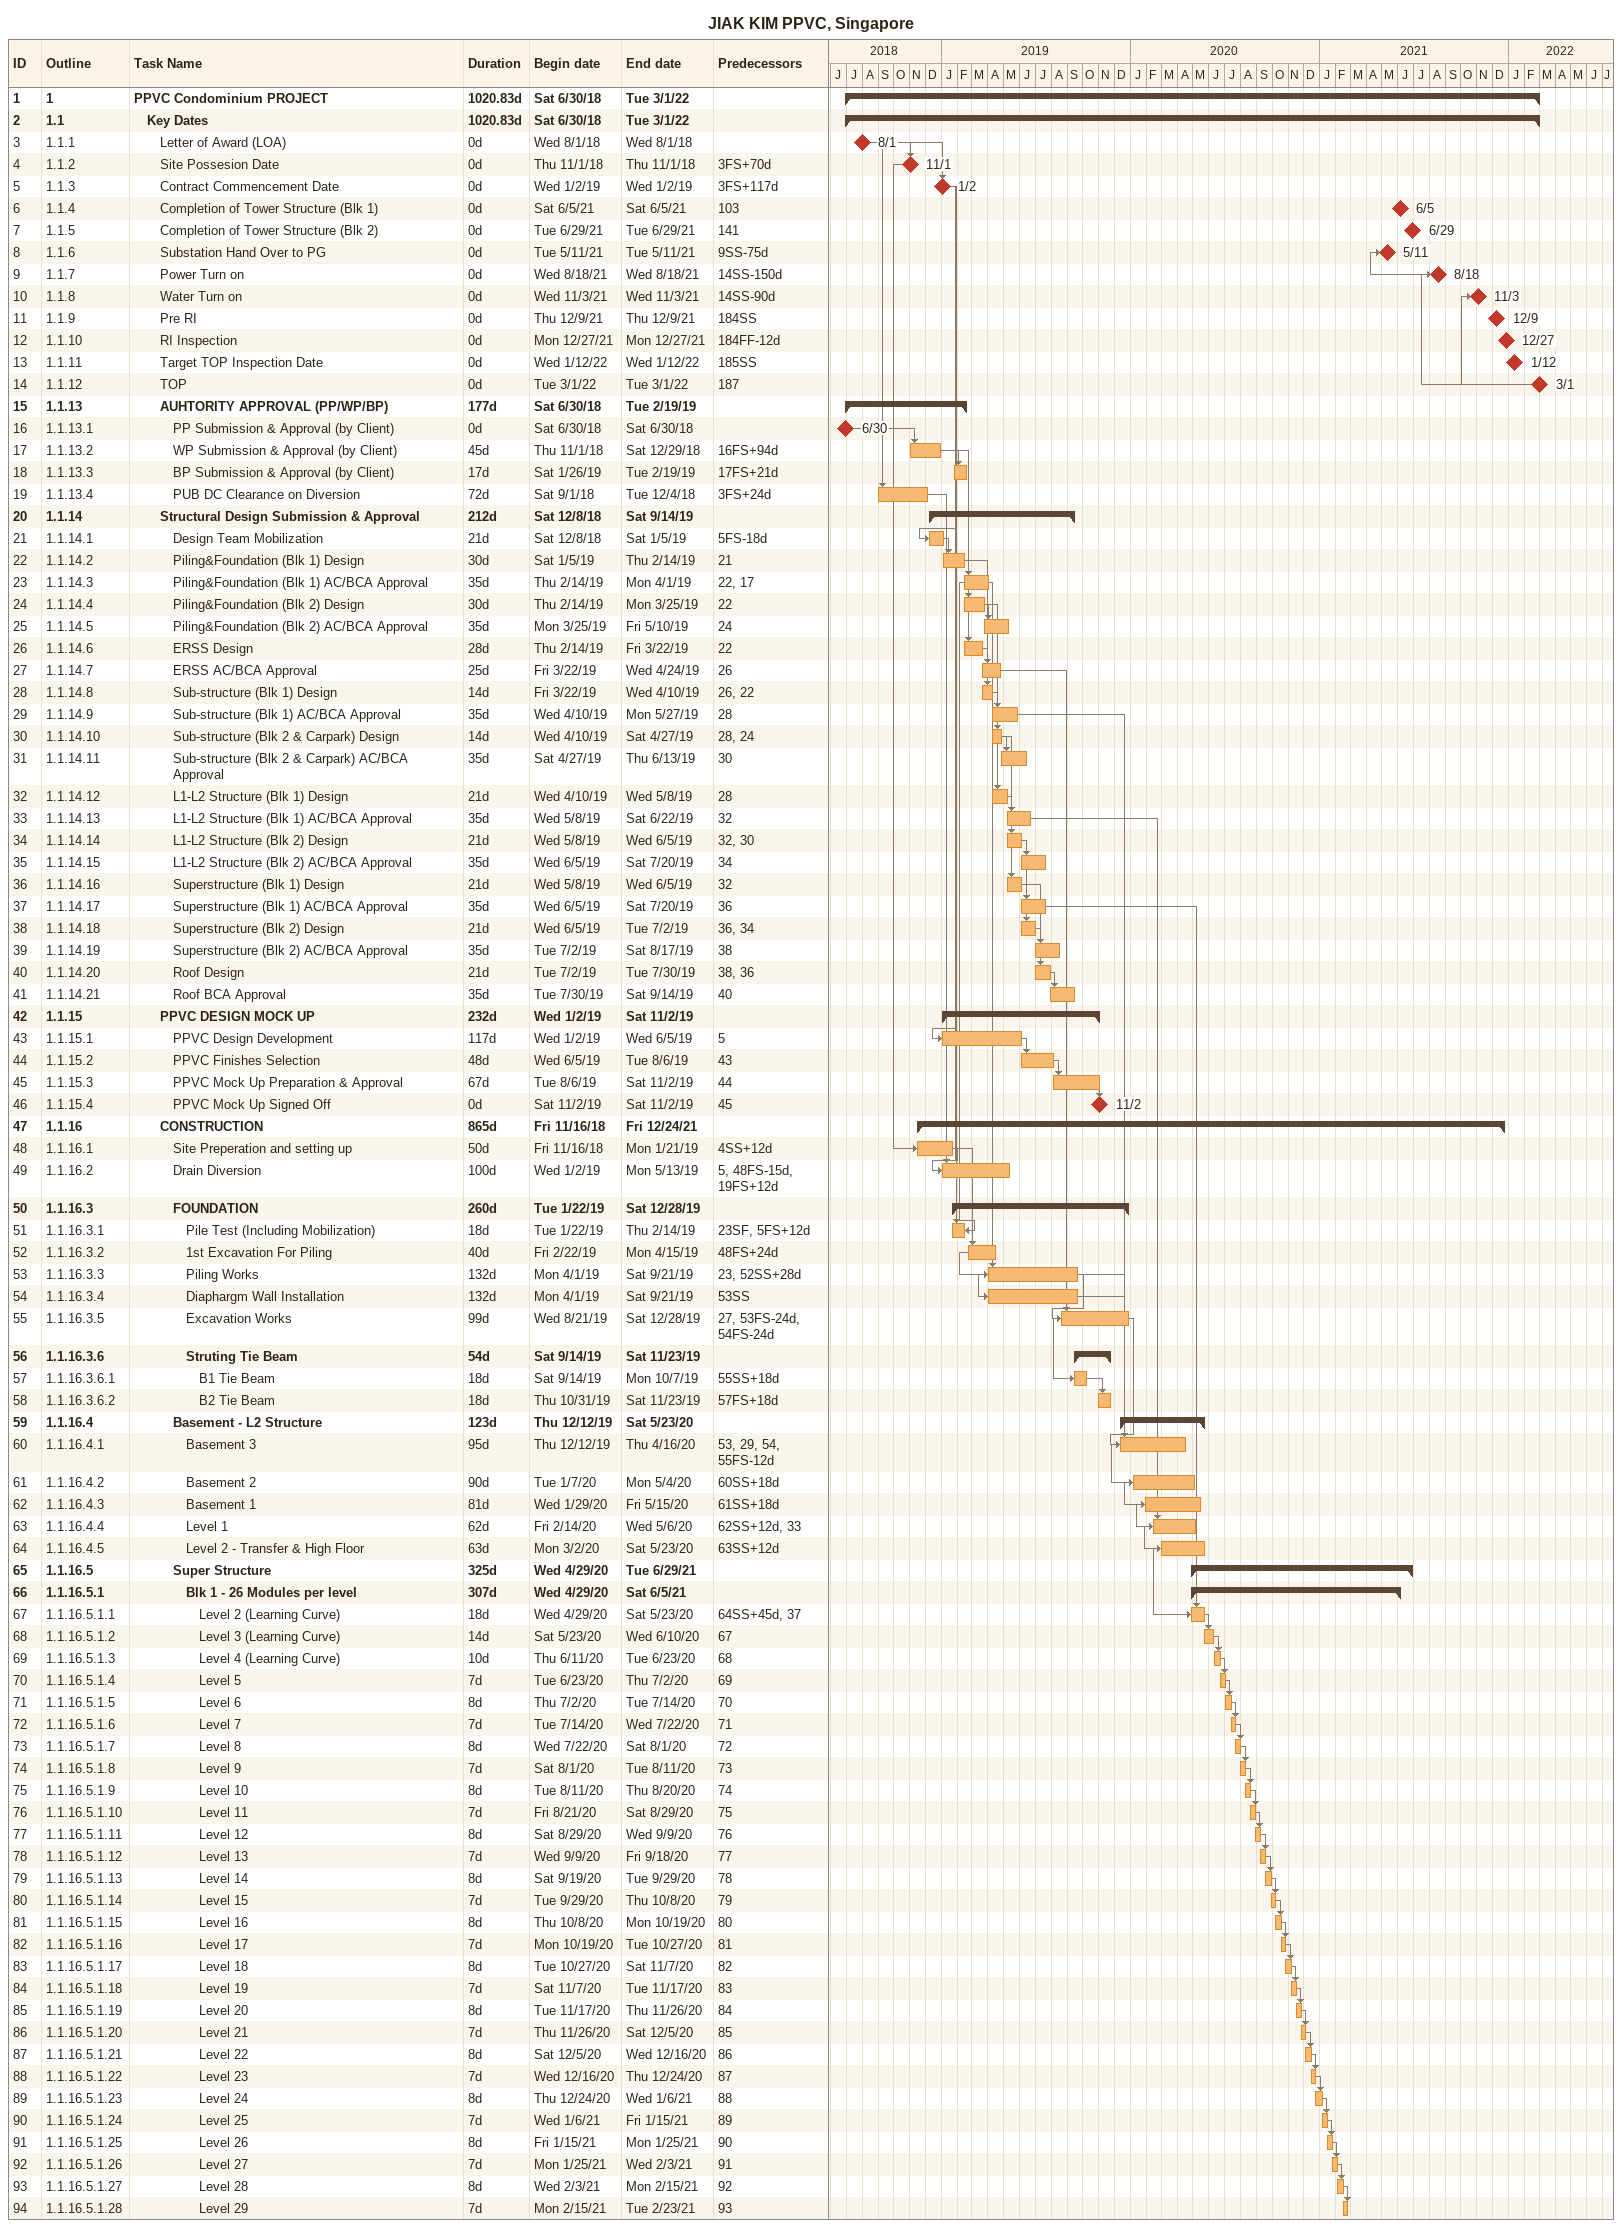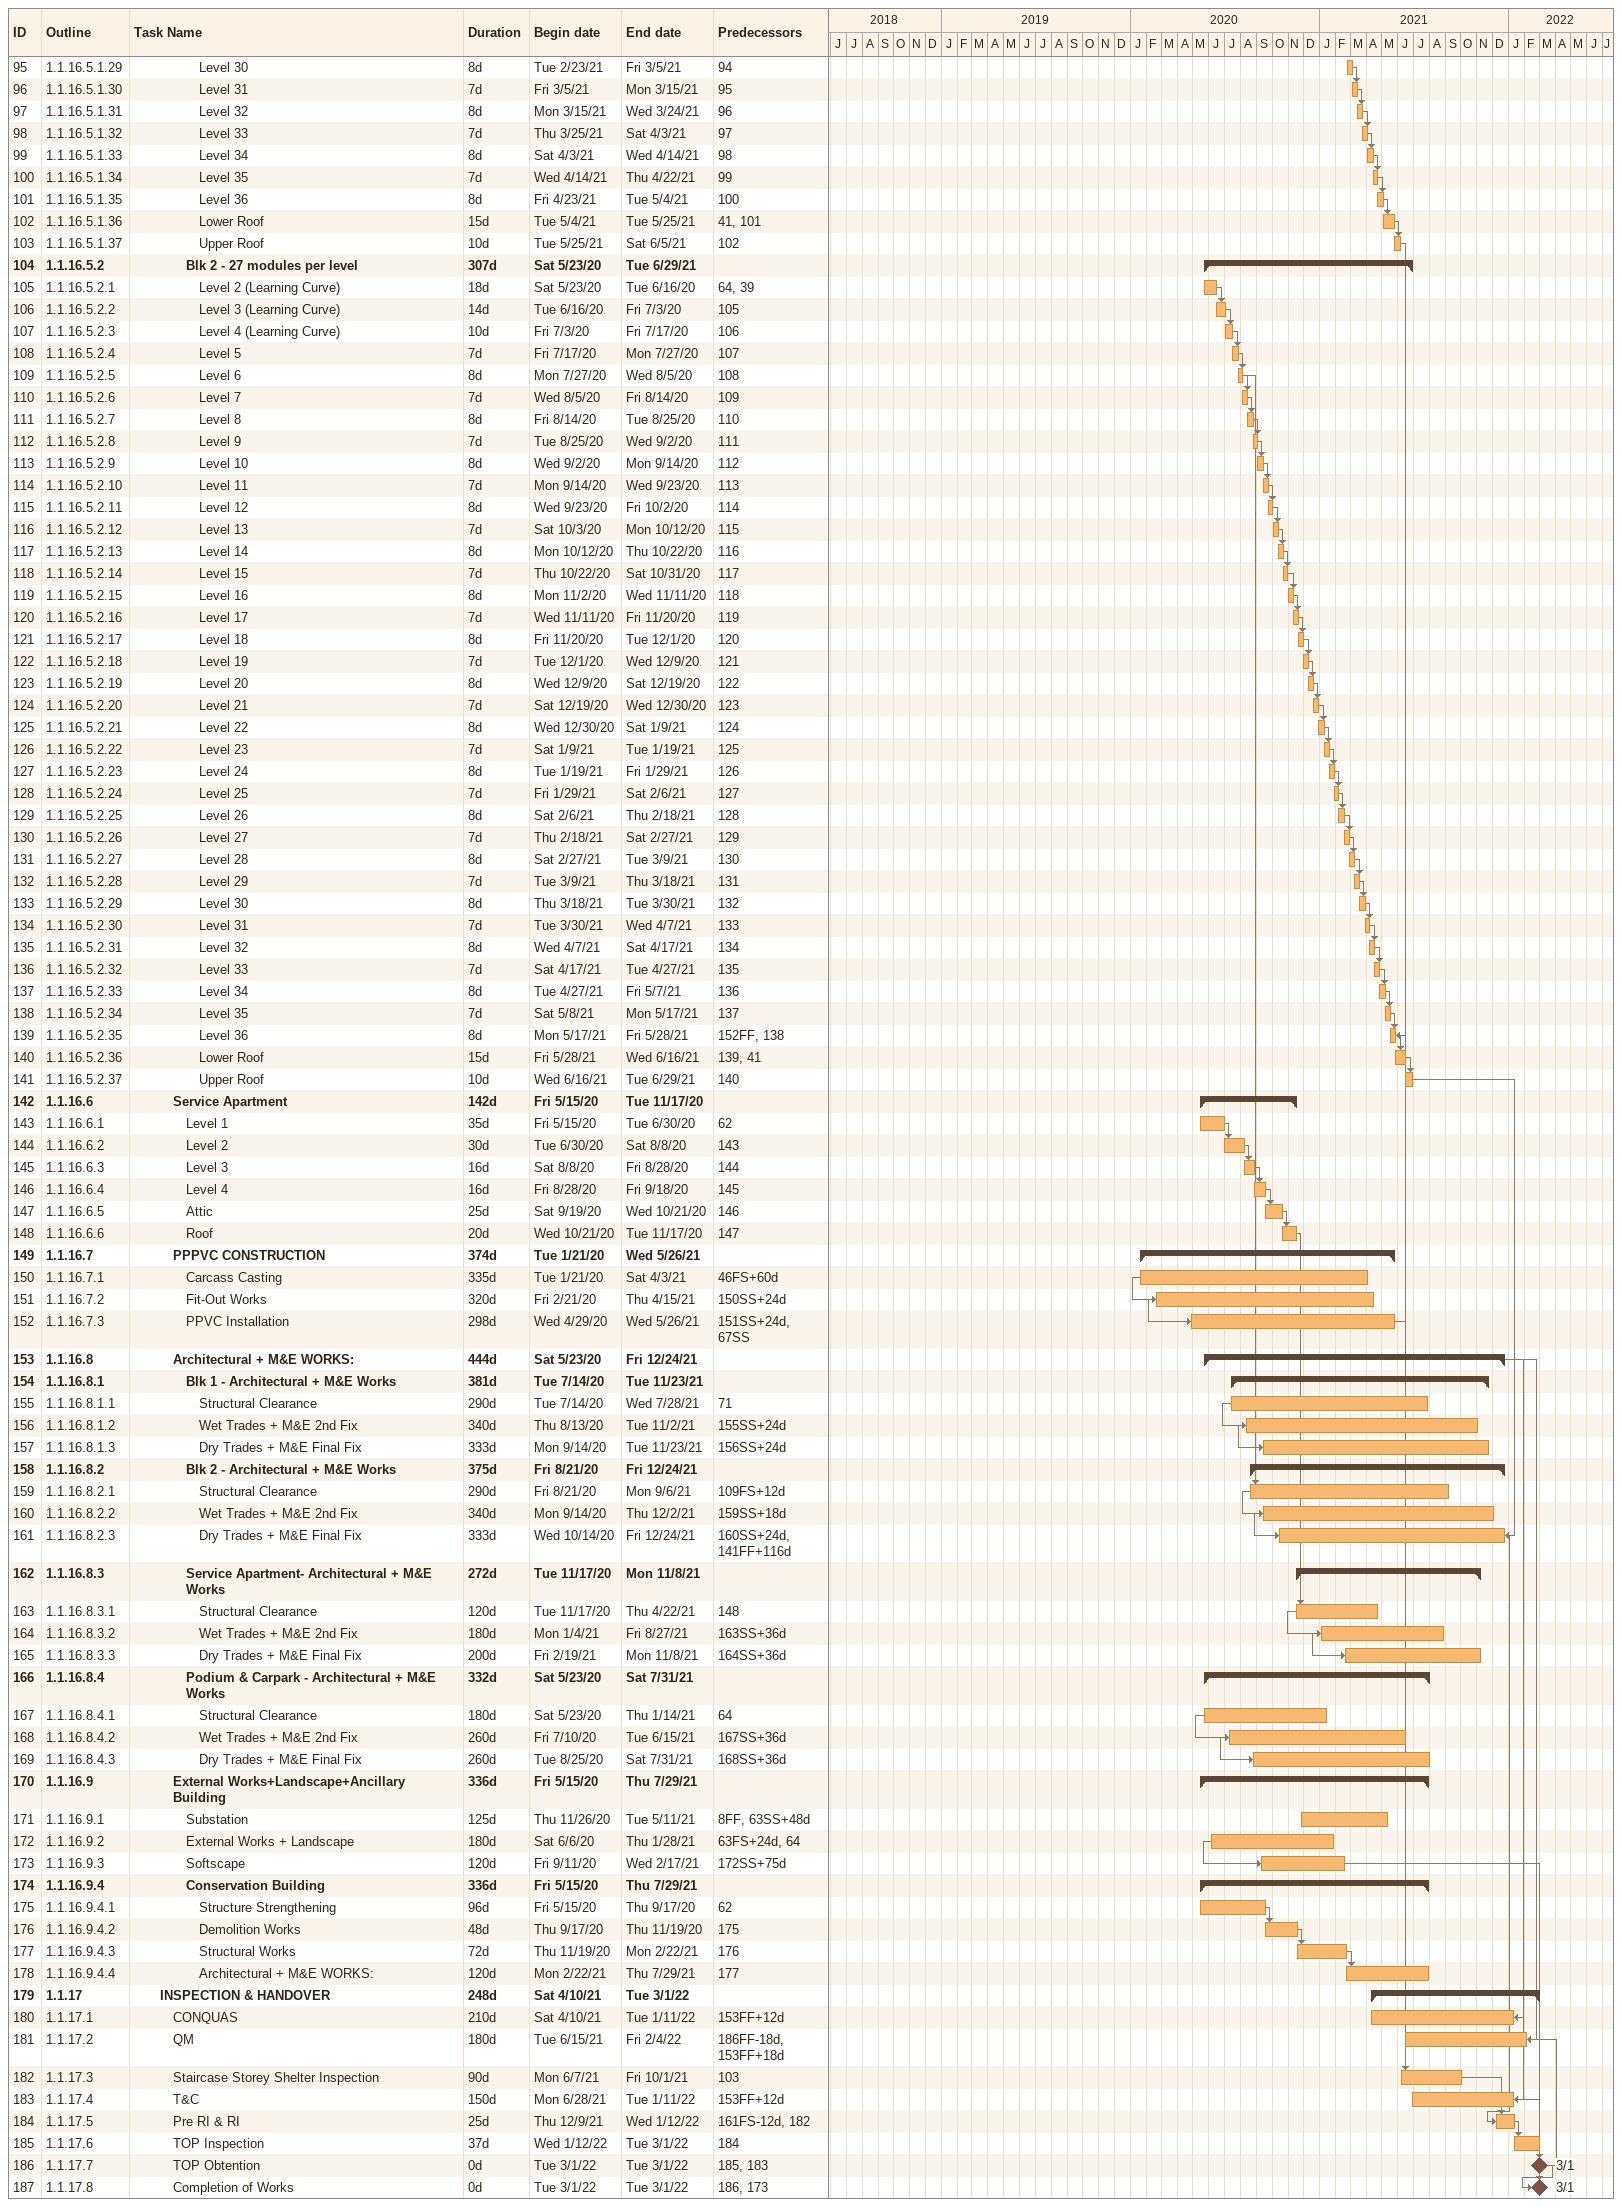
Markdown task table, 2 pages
JIAK KIM PPVC, Singapore

| ID | WBS | Task | Duration | Start | Finish | Predecessors |
|---|---|---|---|---|---|---|
| 1 | 1 | **PPVC Condominium PROJECT** | 1020.83d | 2018-06-30 | 2022-03-01 |  |
| 2 | 1.1 | **Key Dates** | 1020.83d | 2018-06-30 | 2022-03-01 |  |
| 3 | 1.1.1 | Letter of Award (LOA) | 0d | 2018-08-01 | 2018-08-01 |  |
| 4 | 1.1.2 | Site Possesion Date | 0d | 2018-11-01 | 2018-11-01 | 3FS+70d |
| 5 | 1.1.3 | Contract Commencement Date | 0d | 2019-01-02 | 2019-01-02 | 3FS+117d |
| 6 | 1.1.4 | Completion of Tower Structure (Blk 1) | 0d | 2021-06-05 | 2021-06-05 | 103 |
| 7 | 1.1.5 | Completion of Tower Structure (Blk 2) | 0d | 2021-06-29 | 2021-06-29 | 141 |
| 8 | 1.1.6 | Substation Hand Over to PG | 0d | 2021-05-11 | 2021-05-11 | 9SS-75d |
| 9 | 1.1.7 | Power Turn on | 0d | 2021-08-18 | 2021-08-18 | 14SS-150d |
| 10 | 1.1.8 | Water Turn on | 0d | 2021-11-03 | 2021-11-03 | 14SS-90d |
| 11 | 1.1.9 | Pre RI | 0d | 2021-12-09 | 2021-12-09 | 184SS |
| 12 | 1.1.10 | RI Inspection | 0d | 2021-12-27 | 2021-12-27 | 184FF-12d |
| 13 | 1.1.11 | Target TOP Inspection Date | 0d | 2022-01-12 | 2022-01-12 | 185SS |
| 14 | 1.1.12 | TOP | 0d | 2022-03-01 | 2022-03-01 | 187 |
| 15 | 1.1.13 | **AUHTORITY APPROVAL (PP/WP/BP)** | 177d | 2018-06-30 | 2019-02-19 |  |
| 16 | 1.1.13.1 | PP Submission & Approval (by Client) | 0d | 2018-06-30 | 2018-06-30 |  |
| 17 | 1.1.13.2 | WP Submission & Approval (by Client) | 45d | 2018-11-01 | 2018-12-29 | 16FS+94d |
| 18 | 1.1.13.3 | BP Submission & Approval (by Client) | 17d | 2019-01-26 | 2019-02-19 | 17FS+21d |
| 19 | 1.1.13.4 | PUB DC Clearance on Diversion | 72d | 2018-09-01 | 2018-12-04 | 3FS+24d |
| 20 | 1.1.14 | **Structural Design Submission & Approval** | 212d | 2018-12-08 | 2019-09-14 |  |
| 21 | 1.1.14.1 | Design Team Mobilization | 21d | 2018-12-08 | 2019-01-05 | 5FS-18d |
| 22 | 1.1.14.2 | Piling&Foundation (Blk 1) Design | 30d | 2019-01-05 | 2019-02-14 | 21 |
| 23 | 1.1.14.3 | Piling&Foundation (Blk 1) AC/BCA Approval | 35d | 2019-02-14 | 2019-04-01 | 22, 17 |
| 24 | 1.1.14.4 | Piling&Foundation (Blk 2) Design | 30d | 2019-02-14 | 2019-03-25 | 22 |
| 25 | 1.1.14.5 | Piling&Foundation (Blk 2) AC/BCA Approval | 35d | 2019-03-25 | 2019-05-10 | 24 |
| 26 | 1.1.14.6 | ERSS Design | 28d | 2019-02-14 | 2019-03-22 | 22 |
| 27 | 1.1.14.7 | ERSS AC/BCA Approval | 25d | 2019-03-22 | 2019-04-24 | 26 |
| 28 | 1.1.14.8 | Sub-structure (Blk 1) Design | 14d | 2019-03-22 | 2019-04-10 | 26, 22 |
| 29 | 1.1.14.9 | Sub-structure (Blk 1) AC/BCA Approval | 35d | 2019-04-10 | 2019-05-27 | 28 |
| 30 | 1.1.14.10 | Sub-structure (Blk 2 & Carpark) Design | 14d | 2019-04-10 | 2019-04-27 | 28, 24 |
| 31 | 1.1.14.11 | Sub-structure (Blk 2 & Carpark) AC/BCA Approval | 35d | 2019-04-27 | 2019-06-13 | 30 |
| 32 | 1.1.14.12 | L1-L2 Structure (Blk 1) Design | 21d | 2019-04-10 | 2019-05-08 | 28 |
| 33 | 1.1.14.13 | L1-L2 Structure (Blk 1) AC/BCA Approval | 35d | 2019-05-08 | 2019-06-22 | 32 |
| 34 | 1.1.14.14 | L1-L2 Structure (Blk 2) Design | 21d | 2019-05-08 | 2019-06-05 | 32, 30 |
| 35 | 1.1.14.15 | L1-L2 Structure (Blk 2) AC/BCA Approval | 35d | 2019-06-05 | 2019-07-20 | 34 |
| 36 | 1.1.14.16 | Superstructure (Blk 1) Design | 21d | 2019-05-08 | 2019-06-05 | 32 |
| 37 | 1.1.14.17 | Superstructure (Blk 1) AC/BCA Approval | 35d | 2019-06-05 | 2019-07-20 | 36 |
| 38 | 1.1.14.18 | Superstructure (Blk 2) Design | 21d | 2019-06-05 | 2019-07-02 | 36, 34 |
| 39 | 1.1.14.19 | Superstructure (Blk 2) AC/BCA Approval | 35d | 2019-07-02 | 2019-08-17 | 38 |
| 40 | 1.1.14.20 | Roof Design | 21d | 2019-07-02 | 2019-07-30 | 38, 36 |
| 41 | 1.1.14.21 | Roof BCA Approval | 35d | 2019-07-30 | 2019-09-14 | 40 |
| 42 | 1.1.15 | **PPVC DESIGN MOCK UP** | 232d | 2019-01-02 | 2019-11-02 |  |
| 43 | 1.1.15.1 | PPVC Design Development | 117d | 2019-01-02 | 2019-06-05 | 5 |
| 44 | 1.1.15.2 | PPVC Finishes Selection | 48d | 2019-06-05 | 2019-08-06 | 43 |
| 45 | 1.1.15.3 | PPVC Mock Up Preparation & Approval | 67d | 2019-08-06 | 2019-11-02 | 44 |
| 46 | 1.1.15.4 | PPVC Mock Up Signed Off | 0d | 2019-11-02 | 2019-11-02 | 45 |
| 47 | 1.1.16 | **CONSTRUCTION** | 865d | 2018-11-16 | 2021-12-24 |  |
| 48 | 1.1.16.1 | Site Preperation and setting up | 50d | 2018-11-16 | 2019-01-21 | 4SS+12d |
| 49 | 1.1.16.2 | Drain Diversion | 100d | 2019-01-02 | 2019-05-13 | 5, 48FS-15d, 19FS+12d |
| 50 | 1.1.16.3 | **FOUNDATION** | 260d | 2019-01-22 | 2019-12-28 |  |
| 51 | 1.1.16.3.1 | Pile Test (Including Mobilization) | 18d | 2019-01-22 | 2019-02-14 | 23SF, 5FS+12d |
| 52 | 1.1.16.3.2 | 1st Excavation For Piling | 40d | 2019-02-22 | 2019-04-15 | 48FS+24d |
| 53 | 1.1.16.3.3 | Piling Works | 132d | 2019-04-01 | 2019-09-21 | 23, 52SS+28d |
| 54 | 1.1.16.3.4 | Diaphargm Wall Installation | 132d | 2019-04-01 | 2019-09-21 | 53SS |
| 55 | 1.1.16.3.5 | Excavation Works | 99d | 2019-08-21 | 2019-12-28 | 27, 53FS-24d, 54FS-24d |
| 56 | 1.1.16.3.6 | **Struting Tie Beam** | 54d | 2019-09-14 | 2019-11-23 |  |
| 57 | 1.1.16.3.6.1 | B1 Tie Beam | 18d | 2019-09-14 | 2019-10-07 | 55SS+18d |
| 58 | 1.1.16.3.6.2 | B2 Tie Beam | 18d | 2019-10-31 | 2019-11-23 | 57FS+18d |
| 59 | 1.1.16.4 | **Basement - L2 Structure** | 123d | 2019-12-12 | 2020-05-23 |  |
| 60 | 1.1.16.4.1 | Basement 3 | 95d | 2019-12-12 | 2020-04-16 | 53, 29, 54, 55FS-12d |
| 61 | 1.1.16.4.2 | Basement 2 | 90d | 2020-01-07 | 2020-05-04 | 60SS+18d |
| 62 | 1.1.16.4.3 | Basement 1 | 81d | 2020-01-29 | 2020-05-15 | 61SS+18d |
| 63 | 1.1.16.4.4 | Level 1 | 62d | 2020-02-14 | 2020-05-06 | 62SS+12d, 33 |
| 64 | 1.1.16.4.5 | Level 2 - Transfer & High Floor | 63d | 2020-03-02 | 2020-05-23 | 63SS+12d |
| 65 | 1.1.16.5 | **Super Structure** | 325d | 2020-04-29 | 2021-06-29 |  |
| 66 | 1.1.16.5.1 | **Blk 1 - 26 Modules per level** | 307d | 2020-04-29 | 2021-06-05 |  |
| 67 | 1.1.16.5.1.1 | Level 2 (Learning Curve) | 18d | 2020-04-29 | 2020-05-23 | 64SS+45d, 37 |
| 68 | 1.1.16.5.1.2 | Level 3 (Learning Curve) | 14d | 2020-05-23 | 2020-06-10 | 67 |
| 69 | 1.1.16.5.1.3 | Level 4 (Learning Curve) | 10d | 2020-06-11 | 2020-06-23 | 68 |
| 70 | 1.1.16.5.1.4 | Level 5 | 7d | 2020-06-23 | 2020-07-02 | 69 |
| 71 | 1.1.16.5.1.5 | Level 6 | 8d | 2020-07-02 | 2020-07-14 | 70 |
| 72 | 1.1.16.5.1.6 | Level 7 | 7d | 2020-07-14 | 2020-07-22 | 71 |
| 73 | 1.1.16.5.1.7 | Level 8 | 8d | 2020-07-22 | 2020-08-01 | 72 |
| 74 | 1.1.16.5.1.8 | Level 9 | 7d | 2020-08-01 | 2020-08-11 | 73 |
| 75 | 1.1.16.5.1.9 | Level 10 | 8d | 2020-08-11 | 2020-08-20 | 74 |
| 76 | 1.1.16.5.1.10 | Level 11 | 7d | 2020-08-21 | 2020-08-29 | 75 |
| 77 | 1.1.16.5.1.11 | Level 12 | 8d | 2020-08-29 | 2020-09-09 | 76 |
| 78 | 1.1.16.5.1.12 | Level 13 | 7d | 2020-09-09 | 2020-09-18 | 77 |
| 79 | 1.1.16.5.1.13 | Level 14 | 8d | 2020-09-19 | 2020-09-29 | 78 |
| 80 | 1.1.16.5.1.14 | Level 15 | 7d | 2020-09-29 | 2020-10-08 | 79 |
| 81 | 1.1.16.5.1.15 | Level 16 | 8d | 2020-10-08 | 2020-10-19 | 80 |
| 82 | 1.1.16.5.1.16 | Level 17 | 7d | 2020-10-19 | 2020-10-27 | 81 |
| 83 | 1.1.16.5.1.17 | Level 18 | 8d | 2020-10-27 | 2020-11-07 | 82 |
| 84 | 1.1.16.5.1.18 | Level 19 | 7d | 2020-11-07 | 2020-11-17 | 83 |
| 85 | 1.1.16.5.1.19 | Level 20 | 8d | 2020-11-17 | 2020-11-26 | 84 |
| 86 | 1.1.16.5.1.20 | Level 21 | 7d | 2020-11-26 | 2020-12-05 | 85 |
| 87 | 1.1.16.5.1.21 | Level 22 | 8d | 2020-12-05 | 2020-12-16 | 86 |
| 88 | 1.1.16.5.1.22 | Level 23 | 7d | 2020-12-16 | 2020-12-24 | 87 |
| 89 | 1.1.16.5.1.23 | Level 24 | 8d | 2020-12-24 | 2021-01-06 | 88 |
| 90 | 1.1.16.5.1.24 | Level 25 | 7d | 2021-01-06 | 2021-01-15 | 89 |
| 91 | 1.1.16.5.1.25 | Level 26 | 8d | 2021-01-15 | 2021-01-25 | 90 |
| 92 | 1.1.16.5.1.26 | Level 27 | 7d | 2021-01-25 | 2021-02-03 | 91 |
| 93 | 1.1.16.5.1.27 | Level 28 | 8d | 2021-02-03 | 2021-02-15 | 92 |
| 94 | 1.1.16.5.1.28 | Level 29 | 7d | 2021-02-15 | 2021-02-23 | 93 |
| 95 | 1.1.16.5.1.29 | Level 30 | 8d | 2021-02-23 | 2021-03-05 | 94 |
| 96 | 1.1.16.5.1.30 | Level 31 | 7d | 2021-03-05 | 2021-03-15 | 95 |
| 97 | 1.1.16.5.1.31 | Level 32 | 8d | 2021-03-15 | 2021-03-24 | 96 |
| 98 | 1.1.16.5.1.32 | Level 33 | 7d | 2021-03-25 | 2021-04-03 | 97 |
| 99 | 1.1.16.5.1.33 | Level 34 | 8d | 2021-04-03 | 2021-04-14 | 98 |
| 100 | 1.1.16.5.1.34 | Level 35 | 7d | 2021-04-14 | 2021-04-22 | 99 |
| 101 | 1.1.16.5.1.35 | Level 36 | 8d | 2021-04-23 | 2021-05-04 | 100 |
| 102 | 1.1.16.5.1.36 | Lower Roof | 15d | 2021-05-04 | 2021-05-25 | 41, 101 |
| 103 | 1.1.16.5.1.37 | Upper Roof | 10d | 2021-05-25 | 2021-06-05 | 102 |
| 104 | 1.1.16.5.2 | **Blk 2 - 27 modules per level** | 307d | 2020-05-23 | 2021-06-29 |  |
| 105 | 1.1.16.5.2.1 | Level 2 (Learning Curve) | 18d | 2020-05-23 | 2020-06-16 | 64, 39 |
| 106 | 1.1.16.5.2.2 | Level 3 (Learning Curve) | 14d | 2020-06-16 | 2020-07-03 | 105 |
| 107 | 1.1.16.5.2.3 | Level 4 (Learning Curve) | 10d | 2020-07-03 | 2020-07-17 | 106 |
| 108 | 1.1.16.5.2.4 | Level 5 | 7d | 2020-07-17 | 2020-07-27 | 107 |
| 109 | 1.1.16.5.2.5 | Level 6 | 8d | 2020-07-27 | 2020-08-05 | 108 |
| 110 | 1.1.16.5.2.6 | Level 7 | 7d | 2020-08-05 | 2020-08-14 | 109 |
| 111 | 1.1.16.5.2.7 | Level 8 | 8d | 2020-08-14 | 2020-08-25 | 110 |
| 112 | 1.1.16.5.2.8 | Level 9 | 7d | 2020-08-25 | 2020-09-02 | 111 |
| 113 | 1.1.16.5.2.9 | Level 10 | 8d | 2020-09-02 | 2020-09-14 | 112 |
| 114 | 1.1.16.5.2.10 | Level 11 | 7d | 2020-09-14 | 2020-09-23 | 113 |
| 115 | 1.1.16.5.2.11 | Level 12 | 8d | 2020-09-23 | 2020-10-02 | 114 |
| 116 | 1.1.16.5.2.12 | Level 13 | 7d | 2020-10-03 | 2020-10-12 | 115 |
| 117 | 1.1.16.5.2.13 | Level 14 | 8d | 2020-10-12 | 2020-10-22 | 116 |
| 118 | 1.1.16.5.2.14 | Level 15 | 7d | 2020-10-22 | 2020-10-31 | 117 |
| 119 | 1.1.16.5.2.15 | Level 16 | 8d | 2020-11-02 | 2020-11-11 | 118 |
| 120 | 1.1.16.5.2.16 | Level 17 | 7d | 2020-11-11 | 2020-11-20 | 119 |
| 121 | 1.1.16.5.2.17 | Level 18 | 8d | 2020-11-20 | 2020-12-01 | 120 |
| 122 | 1.1.16.5.2.18 | Level 19 | 7d | 2020-12-01 | 2020-12-09 | 121 |
| 123 | 1.1.16.5.2.19 | Level 20 | 8d | 2020-12-09 | 2020-12-19 | 122 |
| 124 | 1.1.16.5.2.20 | Level 21 | 7d | 2020-12-19 | 2020-12-30 | 123 |
| 125 | 1.1.16.5.2.21 | Level 22 | 8d | 2020-12-30 | 2021-01-09 | 124 |
| 126 | 1.1.16.5.2.22 | Level 23 | 7d | 2021-01-09 | 2021-01-19 | 125 |
| 127 | 1.1.16.5.2.23 | Level 24 | 8d | 2021-01-19 | 2021-01-29 | 126 |
| 128 | 1.1.16.5.2.24 | Level 25 | 7d | 2021-01-29 | 2021-02-06 | 127 |
| 129 | 1.1.16.5.2.25 | Level 26 | 8d | 2021-02-06 | 2021-02-18 | 128 |
| 130 | 1.1.16.5.2.26 | Level 27 | 7d | 2021-02-18 | 2021-02-27 | 129 |
| 131 | 1.1.16.5.2.27 | Level 28 | 8d | 2021-02-27 | 2021-03-09 | 130 |
| 132 | 1.1.16.5.2.28 | Level 29 | 7d | 2021-03-09 | 2021-03-18 | 131 |
| 133 | 1.1.16.5.2.29 | Level 30 | 8d | 2021-03-18 | 2021-03-30 | 132 |
| 134 | 1.1.16.5.2.30 | Level 31 | 7d | 2021-03-30 | 2021-04-07 | 133 |
| 135 | 1.1.16.5.2.31 | Level 32 | 8d | 2021-04-07 | 2021-04-17 | 134 |
| 136 | 1.1.16.5.2.32 | Level 33 | 7d | 2021-04-17 | 2021-04-27 | 135 |
| 137 | 1.1.16.5.2.33 | Level 34 | 8d | 2021-04-27 | 2021-05-07 | 136 |
| 138 | 1.1.16.5.2.34 | Level 35 | 7d | 2021-05-08 | 2021-05-17 | 137 |
| 139 | 1.1.16.5.2.35 | Level 36 | 8d | 2021-05-17 | 2021-05-28 | 152FF, 138 |
| 140 | 1.1.16.5.2.36 | Lower Roof | 15d | 2021-05-28 | 2021-06-16 | 139, 41 |
| 141 | 1.1.16.5.2.37 | Upper Roof | 10d | 2021-06-16 | 2021-06-29 | 140 |
| 142 | 1.1.16.6 | **Service Apartment** | 142d | 2020-05-15 | 2020-11-17 |  |
| 143 | 1.1.16.6.1 | Level 1 | 35d | 2020-05-15 | 2020-06-30 | 62 |
| 144 | 1.1.16.6.2 | Level 2 | 30d | 2020-06-30 | 2020-08-08 | 143 |
| 145 | 1.1.16.6.3 | Level 3 | 16d | 2020-08-08 | 2020-08-28 | 144 |
| 146 | 1.1.16.6.4 | Level 4 | 16d | 2020-08-28 | 2020-09-18 | 145 |
| 147 | 1.1.16.6.5 | Attic | 25d | 2020-09-19 | 2020-10-21 | 146 |
| 148 | 1.1.16.6.6 | Roof | 20d | 2020-10-21 | 2020-11-17 | 147 |
| 149 | 1.1.16.7 | **PPPVC CONSTRUCTION** | 374d | 2020-01-21 | 2021-05-26 |  |
| 150 | 1.1.16.7.1 | Carcass Casting | 335d | 2020-01-21 | 2021-04-03 | 46FS+60d |
| 151 | 1.1.16.7.2 | Fit-Out Works | 320d | 2020-02-21 | 2021-04-15 | 150SS+24d |
| 152 | 1.1.16.7.3 | PPVC Installation | 298d | 2020-04-29 | 2021-05-26 | 151SS+24d, 67SS |
| 153 | 1.1.16.8 | **Architectural + M&E WORKS:** | 444d | 2020-05-23 | 2021-12-24 |  |
| 154 | 1.1.16.8.1 | **Blk 1 - Architectural + M&E Works** | 381d | 2020-07-14 | 2021-11-23 |  |
| 155 | 1.1.16.8.1.1 | Structural Clearance | 290d | 2020-07-14 | 2021-07-28 | 71 |
| 156 | 1.1.16.8.1.2 | Wet Trades + M&E 2nd Fix | 340d | 2020-08-13 | 2021-11-02 | 155SS+24d |
| 157 | 1.1.16.8.1.3 | Dry Trades + M&E Final Fix | 333d | 2020-09-14 | 2021-11-23 | 156SS+24d |
| 158 | 1.1.16.8.2 | **Blk 2 - Architectural + M&E Works** | 375d | 2020-08-21 | 2021-12-24 |  |
| 159 | 1.1.16.8.2.1 | Structural Clearance | 290d | 2020-08-21 | 2021-09-06 | 109FS+12d |
| 160 | 1.1.16.8.2.2 | Wet Trades + M&E 2nd Fix | 340d | 2020-09-14 | 2021-12-02 | 159SS+18d |
| 161 | 1.1.16.8.2.3 | Dry Trades + M&E Final Fix | 333d | 2020-10-14 | 2021-12-24 | 160SS+24d, 141FF+116d |
| 162 | 1.1.16.8.3 | **Service Apartment- Architectural + M&E Works** | 272d | 2020-11-17 | 2021-11-08 |  |
| 163 | 1.1.16.8.3.1 | Structural Clearance | 120d | 2020-11-17 | 2021-04-22 | 148 |
| 164 | 1.1.16.8.3.2 | Wet Trades + M&E 2nd Fix | 180d | 2021-01-04 | 2021-08-27 | 163SS+36d |
| 165 | 1.1.16.8.3.3 | Dry Trades + M&E Final Fix | 200d | 2021-02-19 | 2021-11-08 | 164SS+36d |
| 166 | 1.1.16.8.4 | **Podium & Carpark - Architectural + M&E Works** | 332d | 2020-05-23 | 2021-07-31 |  |
| 167 | 1.1.16.8.4.1 | Structural Clearance | 180d | 2020-05-23 | 2021-01-14 | 64 |
| 168 | 1.1.16.8.4.2 | Wet Trades + M&E 2nd Fix | 260d | 2020-07-10 | 2021-06-15 | 167SS+36d |
| 169 | 1.1.16.8.4.3 | Dry Trades + M&E Final Fix | 260d | 2020-08-25 | 2021-07-31 | 168SS+36d |
| 170 | 1.1.16.9 | **External Works+Landscape+Ancillary Building** | 336d | 2020-05-15 | 2021-07-29 |  |
| 171 | 1.1.16.9.1 | Substation | 125d | 2020-11-26 | 2021-05-11 | 8FF, 63SS+48d |
| 172 | 1.1.16.9.2 | External Works + Landscape | 180d | 2020-06-06 | 2021-01-28 | 63FS+24d, 64 |
| 173 | 1.1.16.9.3 | Softscape | 120d | 2020-09-11 | 2021-02-17 | 172SS+75d |
| 174 | 1.1.16.9.4 | **Conservation Building** | 336d | 2020-05-15 | 2021-07-29 |  |
| 175 | 1.1.16.9.4.1 | Structure Strengthening | 96d | 2020-05-15 | 2020-09-17 | 62 |
| 176 | 1.1.16.9.4.2 | Demolition Works | 48d | 2020-09-17 | 2020-11-19 | 175 |
| 177 | 1.1.16.9.4.3 | Structural Works | 72d | 2020-11-19 | 2021-02-22 | 176 |
| 178 | 1.1.16.9.4.4 | Architectural + M&E WORKS: | 120d | 2021-02-22 | 2021-07-29 | 177 |
| 179 | 1.1.17 | **INSPECTION & HANDOVER** | 248d | 2021-04-10 | 2022-03-01 |  |
| 180 | 1.1.17.1 | CONQUAS | 210d | 2021-04-10 | 2022-01-11 | 153FF+12d |
| 181 | 1.1.17.2 | QM | 180d | 2021-06-15 | 2022-02-04 | 186FF-18d, 153FF+18d |
| 182 | 1.1.17.3 | Staircase Storey Shelter Inspection | 90d | 2021-06-07 | 2021-10-01 | 103 |
| 183 | 1.1.17.4 | T&C | 150d | 2021-06-28 | 2022-01-11 | 153FF+12d |
| 184 | 1.1.17.5 | Pre RI & RI | 25d | 2021-12-09 | 2022-01-12 | 161FS-12d, 182 |
| 185 | 1.1.17.6 | TOP Inspection | 37d | 2022-01-12 | 2022-03-01 | 184 |
| 186 | 1.1.17.7 | TOP Obtention | 0d | 2022-03-01 | 2022-03-01 | 185, 183 |
| 187 | 1.1.17.8 | Completion of Works | 0d | 2022-03-01 | 2022-03-01 | 186, 173 |
